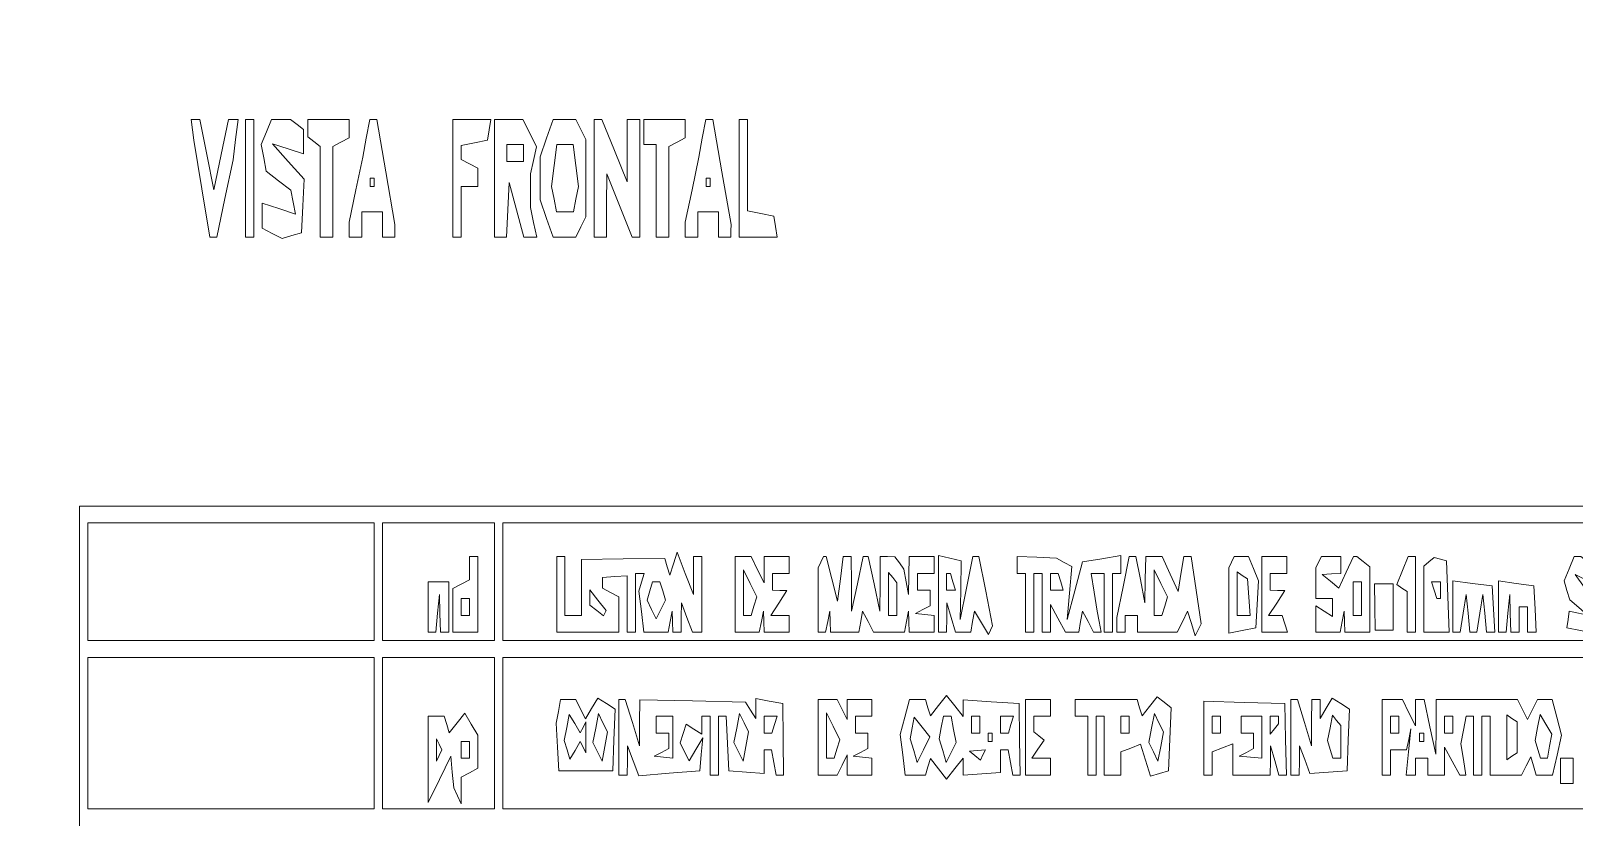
# Paper-space layout 'AN-22-DGE-077' of a CAD drawing. Header units: metres. Extents: x 12 to 191, y -57 to 204.
# Drawn here: x 119.13 to 151.83, y -8.92 to 7.75 of the extents above; entities that cross this region are included whole.
import ezdxf

# ---------------------------------------------------------------- set-up
doc = ezdxf.new("R2010")
doc.units = ezdxf.units.M
doc.layers.add('DGE_CONTORNOS', color=7, linetype='Continuous', lineweight=0)
doc.layers.add('DGE_DATOS', color=7, linetype='Continuous', lineweight=0)

# ---------------------------------------------------------------- blocks, each defined once
blk = doc.blocks.new('LP_REF_DGE_MT_077')
at = {"layer": 'DGE_CONTORNOS'}
for points in [[(191.267, 90.597), (191.267, -2.324), (189.861, -2.324), (188.455, -2.324), (188.452, -2.013), (188.449, -1.701), (188.333, -2.013), (188.216, -2.324), (154.189, -2.324), (120.162, -2.324), (120.162, -29.675), (120.162, -57.026), (74.239, -57.026), (28.315, -57.026), (28.315, 63.246), (28.315, 183.518), (109.791, 183.518), (191.267, 183.518)], [(122.553, 5.649), (122.582, 5.427), (122.751, 4.402), (122.919, 3.377), (122.994, 3.377), (123.069, 3.377), (123.242, 4.196), (123.415, 5.014), (123.468, 5.443), (123.521, 5.872), (123.42, 5.872), (123.319, 5.872), (123.163, 5.126), (123.007, 4.381), (122.86, 5.126), (122.713, 5.872), (122.618, 5.872), (122.523, 5.872)], [(123.678, 4.625), (123.678, 3.377), (123.766, 3.377), (123.854, 3.377), (123.854, 4.625), (123.854, 5.872), (123.766, 5.872), (123.678, 5.872)], [(124.119, 5.607), (124.01, 5.342), (124.064, 5.057), (124.118, 4.772), (124.379, 4.572), (124.64, 4.372), (124.688, 4.119), (124.736, 3.865), (124.383, 3.98), (124.03, 4.094), (124.03, 3.828), (124.03, 3.562), (124.241, 3.455), (124.451, 3.348), (124.658, 3.407), (124.865, 3.467), (124.892, 4.036), (124.919, 4.605), (124.584, 4.979), (124.249, 5.352), (124.579, 5.248), (124.909, 5.143), (124.909, 5.399), (124.909, 5.656), (124.77, 5.764), (124.631, 5.872), (124.429, 5.872), (124.227, 5.872)], [(124.997, 5.688), (124.997, 5.504), (125.128, 5.402), (125.26, 5.299), (125.26, 4.338), (125.26, 3.377), (125.392, 3.377), (125.524, 3.377), (125.524, 4.337), (125.524, 5.296), (125.7, 5.389), (125.876, 5.482), (125.876, 5.677), (125.876, 5.872), (125.436, 5.872), (124.997, 5.872)], [(126.235, 5.471), (126.16, 5.07), (126.018, 4.38), (125.876, 3.69), (125.876, 3.534), (125.876, 3.377), (126.007, 3.377), (126.139, 3.377), (126.139, 3.645), (126.139, 3.912), (126.359, 3.912), (126.579, 3.912), (126.579, 3.645), (126.579, 3.377), (126.71, 3.377), (126.842, 3.377), (126.843, 3.511), (126.844, 3.645), (126.651, 4.758), (126.458, 5.872), (126.384, 5.872), (126.311, 5.872)], [(128.073, 4.625), (128.073, 3.377), (128.161, 3.377), (128.249, 3.377), (128.249, 3.912), (128.249, 4.447), (128.424, 4.447), (128.6, 4.447), (128.6, 4.641), (128.6, 4.836), (128.424, 4.929), (128.249, 5.023), (128.249, 5.169), (128.249, 5.315), (128.527, 5.371), (128.806, 5.427), (128.842, 5.649), (128.878, 5.872), (128.476, 5.872), (128.073, 5.872)], [(128.952, 4.625), (128.952, 3.377), (129.078, 3.377), (129.204, 3.377), (129.232, 3.957), (129.26, 4.536), (129.416, 3.957), (129.571, 3.377), (129.71, 3.377), (129.849, 3.377), (129.782, 3.689), (129.714, 4.001), (129.714, 4.357), (129.714, 4.714), (129.777, 5.003), (129.841, 5.291), (129.698, 5.582), (129.554, 5.872), (129.253, 5.872), (128.952, 5.872)], [(130.055, 5.476), (129.919, 5.08), (129.919, 4.625), (129.919, 4.169), (130.055, 3.773), (130.192, 3.377), (130.433, 3.377), (130.674, 3.377), (130.78, 3.591), (130.885, 3.805), (130.885, 4.625), (130.885, 5.444), (130.78, 5.658), (130.674, 5.872), (130.433, 5.872), (130.192, 5.872)], [(131.061, 4.625), (131.061, 3.377), (131.193, 3.377), (131.325, 3.377), (131.328, 4.046), (131.331, 4.714), (131.6, 4.046), (131.869, 3.377), (131.949, 3.377), (132.028, 3.377), (132.028, 4.625), (132.028, 5.872), (131.896, 5.872), (131.764, 5.872), (131.764, 5.208), (131.764, 4.544), (131.494, 5.208), (131.224, 5.872), (131.143, 5.872), (131.061, 5.872)], [(132.116, 5.605), (132.116, 5.337), (132.248, 5.337), (132.38, 5.337), (132.38, 4.357), (132.38, 3.377), (132.511, 3.377), (132.643, 3.377), (132.643, 4.337), (132.643, 5.296), (132.819, 5.389), (132.995, 5.482), (132.995, 5.677), (132.995, 5.872), (132.555, 5.872), (132.116, 5.872)], [(133.355, 5.471), (133.279, 5.07), (133.137, 4.38), (132.995, 3.69), (132.995, 3.534), (132.995, 3.377), (133.127, 3.377), (133.258, 3.377), (133.258, 3.645), (133.258, 3.912), (133.478, 3.912), (133.698, 3.912), (133.698, 3.645), (133.698, 3.377), (133.83, 3.377), (133.962, 3.377), (133.962, 3.511), (133.963, 3.645), (133.77, 4.758), (133.578, 5.872), (133.504, 5.872), (133.43, 5.872)], [(134.137, 4.625), (134.137, 3.377), (134.54, 3.377), (134.943, 3.377), (134.907, 3.6), (134.871, 3.823), (134.592, 3.879), (134.313, 3.935), (134.313, 4.903), (134.313, 5.872), (134.225, 5.872), (134.137, 5.872)], [(129.567, 5.159), (129.567, 4.981), (129.391, 4.981), (129.215, 4.981), (129.215, 5.159), (129.215, 5.337), (129.391, 5.337), (129.567, 5.337)], [(130.673, 4.892), (130.729, 4.447), (130.678, 4.18), (130.627, 3.912), (130.446, 3.912), (130.265, 3.912), (130.214, 4.18), (130.163, 4.447), (130.218, 4.892), (130.273, 5.337), (130.446, 5.337), (130.618, 5.337)], [(126.403, 4.536), (126.403, 4.447), (126.359, 4.447), (126.315, 4.447), (126.315, 4.536), (126.315, 4.625), (126.359, 4.625), (126.403, 4.625)], [(133.522, 4.536), (133.522, 4.447), (133.478, 4.447), (133.434, 4.447), (133.434, 4.536), (133.434, 4.625), (133.478, 4.625), (133.522, 4.625)], [(126.403, -3.928), (126.403, -5.175), (123.371, -5.175), (120.338, -5.175), (120.338, -3.928), (120.338, -2.681), (123.371, -2.681), (126.403, -2.681)], [(128.952, -3.928), (128.952, -5.175), (127.765, -5.175), (126.579, -5.175), (126.579, -3.928), (126.579, -2.681), (127.765, -2.681), (128.952, -2.681)], [(188.279, -3.928), (188.279, -5.175), (172.116, -5.175), (155.954, -5.175), (155.903, -4.908), (155.852, -4.641), (155.762, -4.641), (155.671, -4.641), (155.671, -4.908), (155.671, -5.175), (142.399, -5.175), (129.128, -5.175), (129.128, -3.928), (129.128, -2.681), (158.703, -2.681), (188.279, -2.681)], [(128.424, -3.64), (128.424, -3.886), (128.249, -3.98), (128.073, -4.073), (128.073, -4.535), (128.073, -4.997), (128.336, -4.997), (128.6, -4.997), (128.6, -4.195), (128.6, -3.393), (128.512, -3.393), (128.424, -3.393)], [(130.27, -4.195), (130.27, -4.997), (130.929, -4.997), (131.589, -4.997), (131.589, -4.624), (131.589, -4.251), (131.413, -4.158), (131.237, -4.065), (131.237, -3.952), (131.237, -3.839), (131.501, -3.82), (131.764, -3.801), (131.764, -4.399), (131.764, -4.997), (131.852, -4.997), (131.94, -4.997), (131.94, -4.373), (131.94, -3.75), (132.033, -3.75), (132.126, -3.75), (132.069, -3.938), (132.011, -4.126), (132.065, -4.562), (132.119, -4.997), (132.374, -4.997), (132.629, -4.997), (132.673, -4.774), (132.717, -4.552), (132.724, -4.774), (132.731, -4.997), (132.819, -4.997), (132.907, -4.997), (132.91, -4.685), (132.912, -4.373), (133.029, -4.685), (133.146, -4.997), (133.246, -4.997), (133.346, -4.997), (133.346, -4.195), (133.346, -3.393), (133.258, -3.393), (133.171, -3.393), (133.169, -3.794), (133.167, -4.195), (132.993, -3.75), (132.82, -3.304), (132.743, -3.546), (132.665, -3.788), (132.611, -3.611), (132.558, -3.435), (131.678, -3.446), (130.797, -3.457), (130.797, -4.049), (130.797, -4.641), (130.622, -4.641), (130.446, -4.641), (130.446, -4.017), (130.446, -3.393), (130.358, -3.393), (130.27, -3.393)], [(134.049, -4.195), (134.049, -4.997), (134.306, -4.997), (134.562, -4.997), (134.607, -4.774), (134.651, -4.552), (134.658, -4.774), (134.665, -4.997), (134.928, -4.997), (135.192, -4.997), (135.192, -4.819), (135.192, -4.641), (135, -4.641), (134.807, -4.641), (134.978, -4.379), (135.148, -4.117), (134.994, -4.112), (134.841, -4.106), (134.841, -3.928), (134.841, -3.75), (135.016, -3.75), (135.192, -3.75), (135.192, -3.572), (135.192, -3.393), (134.928, -3.393), (134.665, -3.393), (134.665, -3.673), (134.665, -3.953), (134.527, -3.673), (134.389, -3.393), (134.219, -3.393), (134.049, -3.393)], [(135.866, -3.512), (135.807, -3.631), (135.807, -4.314), (135.807, -4.997), (135.888, -4.997), (135.968, -4.997), (136.013, -4.774), (136.057, -4.552), (136.064, -4.774), (136.071, -4.997), (136.371, -4.997), (136.672, -4.997), (136.712, -4.774), (136.752, -4.552), (136.869, -4.774), (136.985, -4.997), (137.312, -4.997), (137.638, -4.997), (137.683, -4.774), (137.727, -4.552), (137.734, -4.774), (137.741, -4.997), (138.005, -4.997), (138.268, -4.997), (138.268, -4.819), (138.268, -4.641), (138.071, -4.62), (137.873, -4.599), (138.027, -4.518), (138.18, -4.436), (138.18, -4.271), (138.18, -4.106), (138.049, -4.106), (137.917, -4.106), (137.917, -3.928), (137.917, -3.75), (138.093, -3.75), (138.268, -3.75), (138.268, -3.572), (138.268, -3.393), (138.005, -3.393), (137.741, -3.393), (137.734, -3.794), (137.727, -4.195), (137.677, -3.928), (137.627, -3.661), (137.53, -3.53), (137.433, -3.399), (137.28, -3.396), (137.126, -3.393), (137.122, -3.973), (137.119, -4.552), (136.995, -3.973), (136.871, -3.393), (136.818, -3.393), (136.766, -3.393), (136.642, -3.973), (136.517, -4.552), (136.514, -3.973), (136.51, -3.393), (136.424, -3.393), (136.338, -3.393), (136.28, -3.865), (136.221, -4.337), (136.099, -3.865), (135.978, -3.393), (135.951, -3.393), (135.925, -3.393)], [(138.356, -4.183), (138.356, -4.997), (138.444, -4.997), (138.532, -4.997), (138.535, -4.685), (138.537, -4.373), (138.627, -4.685), (138.717, -4.997), (138.881, -4.997), (139.045, -4.997), (139.082, -4.774), (139.119, -4.552), (139.267, -4.8), (139.415, -5.048), (139.461, -4.956), (139.506, -4.863), (139.361, -4.128), (139.216, -3.393), (139.15, -3.393), (139.083, -3.393), (138.952, -4.062), (138.82, -4.73), (138.83, -4.106), (138.84, -3.483), (138.598, -3.426), (138.356, -3.37)], [(140.026, -3.57), (140.026, -3.75), (140.114, -3.75), (140.202, -3.75), (140.202, -4.373), (140.202, -4.997), (140.29, -4.997), (140.378, -4.997), (140.378, -4.373), (140.378, -3.75), (140.466, -3.75), (140.554, -3.75), (140.554, -4.373), (140.554, -4.997), (140.641, -4.997), (140.729, -4.997), (140.729, -4.702), (140.729, -4.407), (140.89, -4.702), (141.051, -4.997), (141.19, -4.997), (141.33, -4.997), (141.37, -4.774), (141.41, -4.552), (141.527, -4.774), (141.643, -4.997), (141.723, -4.997), (141.803, -4.997), (141.762, -4.774), (141.72, -4.552), (141.658, -4.151), (141.596, -3.75), (141.734, -3.75), (141.872, -3.75), (141.872, -4.373), (141.872, -4.997), (141.96, -4.997), (142.048, -4.997), (142.048, -4.373), (142.048, -3.75), (142.136, -3.75), (142.223, -3.75), (142.223, -3.56), (142.223, -3.37), (141.816, -3.439), (141.409, -3.509), (141.248, -4.119), (141.086, -4.73), (141.137, -4.169), (141.187, -3.607), (141.024, -3.517), (140.861, -3.427), (140.444, -3.409), (140.026, -3.391)], [(142.269, -4.039), (142.136, -4.684), (142.136, -4.841), (142.136, -4.997), (142.223, -4.997), (142.311, -4.997), (142.311, -4.819), (142.311, -4.641), (142.443, -4.641), (142.575, -4.641), (142.575, -4.819), (142.575, -4.997), (142.997, -4.997), (143.419, -4.997), (143.528, -4.776), (143.637, -4.555), (143.717, -4.815), (143.796, -5.076), (143.859, -4.949), (143.922, -4.821), (143.816, -4.107), (143.711, -3.393), (143.632, -3.393), (143.554, -3.393), (143.496, -3.765), (143.437, -4.137), (143.266, -3.765), (143.096, -3.393), (142.923, -3.393), (142.751, -3.393), (142.741, -3.883), (142.732, -4.373), (142.637, -3.883), (142.541, -3.393), (142.471, -3.393), (142.402, -3.393)], [(144.567, -3.512), (144.509, -3.631), (144.509, -4.325), (144.509, -5.02), (144.794, -4.964), (145.08, -4.908), (145.108, -4.407), (145.137, -3.906), (145.032, -3.65), (144.927, -3.393), (144.776, -3.393), (144.626, -3.393)], [(145.212, -4.195), (145.212, -4.997), (145.481, -4.997), (145.75, -4.997), (145.695, -4.819), (145.641, -4.641), (145.497, -4.641), (145.354, -4.641), (145.525, -4.379), (145.695, -4.117), (145.541, -4.112), (145.388, -4.106), (145.388, -3.928), (145.388, -3.75), (145.563, -3.75), (145.739, -3.75), (145.739, -3.572), (145.739, -3.393), (145.476, -3.393), (145.212, -3.393)], [(146.413, -3.512), (146.354, -3.631), (146.354, -3.958), (146.354, -4.284), (146.53, -4.284), (146.706, -4.284), (146.706, -4.475), (146.706, -4.665), (146.53, -4.552), (146.354, -4.439), (146.354, -4.718), (146.354, -4.997), (146.611, -4.997), (146.867, -4.997), (146.911, -4.774), (146.956, -4.552), (146.963, -4.774), (146.97, -4.997), (147.233, -4.997), (147.497, -4.997), (147.497, -4.303), (147.497, -3.61), (147.358, -3.502), (147.219, -3.393), (147.186, -3.393), (147.152, -3.393), (146.995, -3.727), (146.838, -4.061), (146.662, -3.918), (146.486, -3.775), (146.684, -3.762), (146.882, -3.75), (146.882, -3.572), (146.882, -3.393), (146.677, -3.393), (146.472, -3.393)], [(148.189, -3.69), (148.068, -3.986), (148.178, -4.061), (148.288, -4.136), (148.288, -4.566), (148.288, -4.997), (148.376, -4.997), (148.464, -4.997), (148.464, -4.195), (148.464, -3.393), (148.387, -3.393), (148.31, -3.393)], [(148.749, -3.509), (148.64, -3.601), (148.64, -4.299), (148.64, -4.997), (148.908, -4.997), (149.177, -4.997), (149.15, -4.241), (149.123, -3.486), (148.991, -3.452), (148.859, -3.417)], [(151.719, -3.653), (151.613, -3.912), (151.673, -4.111), (151.734, -4.309), (151.923, -4.473), (152.111, -4.637), (151.918, -4.595), (151.724, -4.552), (151.698, -4.73), (151.672, -4.908), (151.958, -4.964), (152.243, -5.02), (152.243, -4.674), (152.243, -4.328), (152.045, -4.051), (151.848, -3.775), (152.045, -3.872), (152.243, -3.97), (152.243, -3.79), (152.243, -3.61), (152.104, -3.502), (151.965, -3.393), (151.895, -3.393), (151.825, -3.393)], [(134.45, -4.445), (134.391, -4.641), (134.308, -4.641), (134.225, -4.641), (134.225, -4.157), (134.225, -3.673), (134.368, -3.962), (134.51, -4.25)], [(137.477, -4.295), (137.477, -4.641), (137.389, -4.641), (137.302, -4.641), (137.302, -4.185), (137.302, -3.729), (137.389, -3.839), (137.477, -3.949)], [(138.664, -3.928), (138.718, -4.106), (138.625, -4.106), (138.532, -4.106), (138.532, -3.928), (138.532, -3.75), (138.571, -3.75), (138.61, -3.75)], [(140.949, -3.928), (141.003, -4.106), (140.866, -4.106), (140.729, -4.106), (140.729, -3.928), (140.729, -3.75), (140.812, -3.75), (140.895, -3.75)], [(143.152, -4.445), (143.092, -4.641), (143.009, -4.641), (142.927, -4.641), (142.927, -4.157), (142.927, -3.673), (143.069, -3.962), (143.211, -4.25)], [(144.932, -4.254), (144.96, -4.641), (144.822, -4.641), (144.684, -4.641), (144.684, -4.18), (144.684, -3.72), (144.794, -3.793), (144.904, -3.867)], [(149.255, -4.453), (149.255, -4.997), (149.333, -4.997), (149.41, -4.997), (149.476, -4.596), (149.541, -4.195), (149.58, -4.596), (149.619, -4.997), (149.69, -4.997), (149.762, -4.997), (149.827, -4.596), (149.892, -4.195), (149.931, -4.596), (149.97, -4.997), (150.058, -4.997), (150.145, -4.997), (150.118, -4.507), (150.09, -4.017), (149.672, -3.963), (149.255, -3.908)], [(150.222, -4.452), (150.222, -4.997), (150.303, -4.997), (150.385, -4.997), (150.423, -4.596), (150.461, -4.195), (150.473, -4.596), (150.485, -4.997), (150.573, -4.997), (150.661, -4.997), (150.661, -4.73), (150.661, -4.463), (150.749, -4.463), (150.837, -4.463), (150.837, -4.73), (150.837, -4.997), (150.931, -4.997), (151.024, -4.997), (150.997, -4.507), (150.969, -4.017), (150.595, -3.962), (150.222, -3.907)], [(127.545, -4.463), (127.545, -4.997), (127.627, -4.997), (127.709, -4.997), (127.747, -4.596), (127.785, -4.195), (127.797, -4.596), (127.809, -4.997), (127.897, -4.997), (127.985, -4.997), (127.985, -4.463), (127.985, -3.928), (127.765, -3.928), (127.545, -3.928)], [(131.289, -4.594), (131.262, -4.649), (131.118, -4.537), (130.973, -4.424), (130.973, -4.264), (130.973, -4.103), (131.145, -4.321), (131.317, -4.538)], [(132.516, -4.122), (132.575, -4.315), (132.477, -4.514), (132.38, -4.712), (132.282, -4.514), (132.184, -4.315), (132.243, -4.122), (132.302, -3.928), (132.38, -3.928), (132.457, -3.928)], [(147.321, -4.284), (147.321, -4.641), (147.233, -4.641), (147.145, -4.641), (147.145, -4.284), (147.145, -3.928), (147.233, -3.928), (147.321, -3.928)], [(147.604, -4.463), (147.611, -4.953), (147.803, -4.953), (147.995, -4.953), (147.995, -4.463), (147.995, -3.973), (147.796, -3.973), (147.597, -3.973)], [(148.991, -4.106), (148.991, -4.284), (148.952, -4.284), (148.914, -4.284), (148.859, -4.106), (148.805, -3.928), (148.898, -3.928), (148.991, -3.928)], [(128.424, -4.463), (128.424, -4.641), (128.336, -4.641), (128.249, -4.641), (128.249, -4.463), (128.249, -4.284), (128.336, -4.284), (128.424, -4.284)], [(126.403, -7.135), (126.403, -8.739), (123.371, -8.739), (120.338, -8.739), (120.338, -7.135), (120.338, -5.532), (123.371, -5.532), (126.403, -5.532)], [(128.952, -7.135), (128.952, -8.739), (127.765, -8.739), (126.579, -8.739), (126.579, -7.135), (126.579, -5.532), (127.765, -5.532), (128.952, -5.532)], [(188.279, -7.135), (188.279, -8.739), (158.703, -8.739), (129.128, -8.739), (129.128, -7.135), (129.128, -5.532), (158.703, -5.532), (188.279, -5.532)], [(130.305, -6.675), (130.257, -6.927), (130.286, -7.432), (130.314, -7.937), (130.885, -7.937), (131.457, -7.937), (131.484, -7.284), (131.51, -6.631), (131.325, -6.512), (131.141, -6.393), (131.009, -6.614), (130.878, -6.835), (130.776, -6.629), (130.674, -6.423), (130.513, -6.423), (130.352, -6.423)], [(131.589, -7.224), (131.589, -8.026), (131.676, -8.026), (131.764, -8.026), (131.767, -7.714), (131.77, -7.403), (131.889, -7.721), (132.008, -8.039), (132.654, -7.988), (133.3, -7.937), (133.333, -7.586), (133.367, -7.236), (133.221, -7.481), (133.075, -7.726), (132.981, -7.535), (132.887, -7.344), (132.948, -7.144), (133.01, -6.943), (133.178, -7.051), (133.346, -7.159), (133.346, -6.969), (133.346, -6.779), (133.434, -6.779), (133.522, -6.779), (133.522, -7.403), (133.522, -8.026), (133.61, -8.026), (133.698, -8.026), (133.698, -7.403), (133.698, -6.779), (133.78, -6.779), (133.863, -6.779), (133.89, -7.358), (133.918, -7.937), (134.291, -7.963), (134.665, -7.989), (134.665, -7.74), (134.665, -7.492), (134.743, -7.492), (134.822, -7.492), (134.872, -7.759), (134.923, -8.026), (135, -8.026), (135.076, -8.026), (135.068, -7.269), (135.06, -6.512), (134.775, -6.456), (134.489, -6.4), (134.489, -6.611), (134.489, -6.823), (134.379, -6.65), (134.269, -6.477), (133.149, -6.454), (132.028, -6.43), (132.026, -6.916), (132.023, -7.403), (131.873, -6.913), (131.724, -6.423), (131.656, -6.423), (131.589, -6.423)], [(135.807, -7.224), (135.807, -8.026), (136.009, -8.026), (136.212, -8.026), (136.317, -7.812), (136.423, -7.599), (136.423, -7.812), (136.423, -8.026), (136.686, -8.026), (136.95, -8.026), (136.95, -7.848), (136.95, -7.67), (136.752, -7.649), (136.554, -7.628), (136.708, -7.547), (136.862, -7.465), (136.862, -7.3), (136.862, -7.135), (136.73, -7.135), (136.598, -7.135), (136.598, -6.957), (136.598, -6.779), (136.774, -6.779), (136.95, -6.779), (136.95, -6.601), (136.95, -6.423), (136.686, -6.423), (136.423, -6.423), (136.423, -6.636), (136.423, -6.85), (136.317, -6.636), (136.212, -6.423), (136.009, -6.423), (135.807, -6.423)], [(137.649, -6.795), (137.55, -7.168), (137.603, -7.597), (137.656, -8.026), (137.869, -8.026), (138.082, -8.026), (138.135, -7.852), (138.189, -7.677), (138.36, -7.894), (138.532, -8.112), (138.708, -7.889), (138.884, -7.667), (138.884, -7.848), (138.884, -8.029), (139.279, -7.999), (139.675, -7.968), (139.675, -7.73), (139.675, -7.492), (139.753, -7.492), (139.832, -7.492), (139.882, -7.759), (139.933, -8.026), (140.01, -8.026), (140.086, -8.026), (140.078, -7.269), (140.07, -6.512), (139.477, -6.47), (138.884, -6.429), (138.884, -6.606), (138.884, -6.782), (138.708, -6.559), (138.532, -6.337), (138.36, -6.554), (138.189, -6.772), (138.135, -6.597), (138.082, -6.423), (137.915, -6.423), (137.747, -6.423)], [(140.202, -7.224), (140.202, -8.026), (140.466, -8.026), (140.729, -8.026), (140.729, -7.848), (140.729, -7.67), (140.532, -7.667), (140.334, -7.664), (140.466, -7.475), (140.597, -7.286), (140.488, -7.196), (140.378, -7.106), (140.378, -6.942), (140.378, -6.779), (140.554, -6.779), (140.729, -6.779), (140.729, -6.601), (140.729, -6.423), (140.466, -6.423), (140.202, -6.423)], [(141.257, -6.601), (141.257, -6.779), (141.389, -6.779), (141.52, -6.779), (141.52, -7.403), (141.52, -8.026), (141.608, -8.026), (141.696, -8.026), (141.696, -7.403), (141.696, -6.779), (141.784, -6.779), (141.872, -6.779), (141.872, -7.403), (141.872, -8.026), (142.048, -8.026), (142.223, -8.026), (142.223, -7.78), (142.223, -7.533), (142.431, -7.453), (142.639, -7.372), (142.743, -7.71), (142.847, -8.049), (143.041, -7.993), (143.234, -7.937), (143.262, -7.267), (143.289, -6.598), (143.14, -6.482), (142.991, -6.366), (142.831, -6.569), (142.671, -6.772), (142.618, -6.597), (142.565, -6.423), (141.911, -6.423), (141.257, -6.423)], [(143.981, -7.241), (143.981, -8.026), (144.069, -8.026), (144.157, -8.026), (144.157, -7.78), (144.157, -7.533), (144.377, -7.448), (144.597, -7.363), (144.597, -7.694), (144.597, -8.026), (144.992, -8.026), (145.388, -8.026), (145.39, -7.714), (145.393, -7.403), (145.483, -7.714), (145.572, -8.026), (145.65, -8.026), (145.729, -8.026), (145.712, -7.269), (145.695, -6.512), (144.838, -6.484), (143.981, -6.457)], [(145.827, -7.224), (145.827, -8.026), (145.915, -8.026), (146.003, -8.026), (146.006, -7.714), (146.008, -7.403), (146.119, -7.696), (146.229, -7.989), (146.621, -7.963), (147.014, -7.937), (147.04, -7.284), (147.067, -6.631), (146.882, -6.512), (146.698, -6.393), (146.57, -6.608), (146.442, -6.823), (146.442, -6.623), (146.442, -6.423), (146.354, -6.423), (146.267, -6.423), (146.264, -6.913), (146.262, -7.403), (146.112, -6.913), (145.962, -6.423), (145.895, -6.423), (145.827, -6.423)], [(147.761, -7.224), (147.761, -8.026), (147.849, -8.026), (147.936, -8.026), (147.936, -7.759), (147.936, -7.492), (148.105, -7.492), (148.273, -7.492), (148.321, -7.269), (148.369, -7.046), (148.319, -7.536), (148.269, -8.026), (148.366, -8.026), (148.464, -8.026), (148.464, -7.848), (148.464, -7.67), (148.596, -7.67), (148.728, -7.67), (148.728, -7.848), (148.728, -8.026), (148.903, -8.026), (149.079, -8.026), (149.079, -7.731), (149.079, -7.436), (149.24, -7.731), (149.401, -8.026), (149.465, -8.026), (149.53, -8.026), (149.479, -7.695), (149.427, -7.364), (149.482, -7.071), (149.537, -6.779), (149.616, -6.779), (149.694, -6.779), (149.694, -7.403), (149.694, -8.026), (149.782, -8.026), (149.87, -8.026), (149.87, -7.403), (149.87, -6.779), (149.958, -6.779), (150.046, -6.779), (150.046, -7.403), (150.046, -8.026), (150.38, -8.026), (150.714, -8.026), (150.809, -7.832), (150.905, -7.639), (150.964, -7.832), (151.023, -8.026), (151.196, -8.026), (151.368, -8.026), (151.463, -7.603), (151.558, -7.18), (151.458, -6.801), (151.358, -6.423), (151.203, -6.423), (151.048, -6.423), (150.942, -6.636), (150.837, -6.85), (150.731, -6.636), (150.626, -6.423), (149.765, -6.423), (148.903, -6.423), (148.9, -7.002), (148.896, -7.581), (148.772, -7.002), (148.648, -6.423), (148.556, -6.423), (148.464, -6.423), (148.464, -6.703), (148.464, -6.983), (148.326, -6.703), (148.188, -6.423), (147.974, -6.423), (147.761, -6.423)], [(127.545, -7.694), (127.545, -8.609), (127.787, -8.119), (128.029, -7.628), (128.059, -7.961), (128.09, -8.293), (128.169, -8.463), (128.249, -8.632), (128.249, -8.35), (128.249, -8.068), (128.424, -7.975), (128.6, -7.881), (128.6, -7.53), (128.6, -7.179), (128.461, -6.945), (128.322, -6.711), (128.158, -6.92), (127.993, -7.128), (127.94, -6.953), (127.887, -6.779), (127.716, -6.779), (127.545, -6.779)], [(130.828, -7.015), (130.885, -6.898), (130.885, -7.224), (130.885, -7.551), (130.828, -7.434), (130.77, -7.317), (130.66, -7.502), (130.549, -7.687), (130.49, -7.492), (130.43, -7.296), (130.483, -7.018), (130.536, -6.739), (130.653, -6.935), (130.77, -7.132)], [(131.29, -7.42), (131.231, -7.729), (131.134, -7.533), (131.038, -7.337), (131.096, -7.028), (131.155, -6.719), (131.251, -6.915), (131.348, -7.111)], [(132.731, -7.224), (132.731, -7.67), (132.533, -7.649), (132.336, -7.628), (132.489, -7.547), (132.643, -7.465), (132.643, -7.3), (132.643, -7.135), (132.511, -7.135), (132.38, -7.135), (132.38, -6.957), (132.38, -6.779), (132.555, -6.779), (132.731, -6.779)], [(134.278, -7.42), (134.22, -7.729), (134.123, -7.533), (134.026, -7.337), (134.085, -7.028), (134.143, -6.719), (134.24, -6.915), (134.337, -7.111)], [(134.884, -6.957), (134.83, -7.135), (134.747, -7.135), (134.665, -7.135), (134.665, -6.957), (134.665, -6.779), (134.802, -6.779), (134.939, -6.779)], [(136.208, -7.474), (136.149, -7.67), (136.066, -7.67), (135.983, -7.67), (135.983, -7.186), (135.983, -6.703), (136.125, -6.991), (136.268, -7.279)], [(138.044, -7.488), (137.91, -7.759), (137.834, -7.508), (137.757, -7.257), (137.801, -7.026), (137.844, -6.796), (138.011, -7.007), (138.178, -7.217)], [(138.678, -7.058), (138.731, -7.337), (138.628, -7.547), (138.525, -7.756), (138.449, -7.506), (138.372, -7.257), (138.418, -7.018), (138.463, -6.779), (138.544, -6.779), (138.625, -6.779)], [(139.235, -6.957), (139.235, -7.135), (139.147, -7.135), (139.059, -7.135), (139.059, -6.957), (139.059, -6.779), (139.147, -6.779), (139.235, -6.779)], [(139.894, -6.957), (139.84, -7.135), (139.757, -7.135), (139.675, -7.135), (139.675, -6.957), (139.675, -6.779), (139.812, -6.779), (139.949, -6.779)], [(142.399, -6.957), (142.399, -7.135), (142.311, -7.135), (142.223, -7.135), (142.223, -6.957), (142.223, -6.779), (142.311, -6.779), (142.399, -6.779)], [(143.067, -7.42), (143.009, -7.729), (142.912, -7.533), (142.815, -7.337), (142.874, -7.028), (142.932, -6.719), (143.029, -6.915), (143.126, -7.111)], [(144.333, -6.957), (144.333, -7.135), (144.245, -7.135), (144.157, -7.135), (144.157, -6.957), (144.157, -6.779), (144.245, -6.779), (144.333, -6.779)], [(145.212, -7.224), (145.212, -7.67), (144.97, -7.649), (144.728, -7.628), (144.882, -7.547), (145.036, -7.465), (145.036, -7.3), (145.036, -7.135), (144.904, -7.135), (144.772, -7.135), (144.772, -6.957), (144.772, -6.779), (144.992, -6.779), (145.212, -6.779)], [(145.563, -6.857), (145.563, -6.936), (145.476, -7.046), (145.388, -7.156), (145.388, -6.968), (145.388, -6.779), (145.476, -6.779), (145.563, -6.779)], [(146.882, -7.324), (146.882, -7.67), (146.799, -7.67), (146.716, -7.67), (146.659, -7.483), (146.603, -7.296), (146.654, -7.026), (146.705, -6.756), (146.793, -6.867), (146.882, -6.978)], [(148.112, -6.957), (148.112, -7.135), (148.024, -7.135), (147.936, -7.135), (147.936, -6.957), (147.936, -6.779), (148.024, -6.779), (148.112, -6.779)], [(149.255, -6.957), (149.255, -7.135), (149.167, -7.135), (149.079, -7.135), (149.079, -6.957), (149.079, -6.779), (149.167, -6.779), (149.255, -6.779)], [(150.617, -7.224), (150.617, -7.551), (150.507, -7.625), (150.397, -7.699), (150.397, -7.224), (150.397, -6.749), (150.507, -6.823), (150.617, -6.898)], [(151.306, -7.416), (151.258, -7.67), (151.184, -7.67), (151.111, -7.67), (151.054, -7.483), (150.997, -7.296), (151.05, -7.018), (151.103, -6.739), (151.228, -6.95), (151.354, -7.161)], [(139.499, -7.224), (139.499, -7.313), (139.455, -7.313), (139.411, -7.313), (139.411, -7.224), (139.411, -7.135), (139.455, -7.135), (139.499, -7.135)], [(148.64, -7.224), (148.64, -7.313), (148.596, -7.313), (148.552, -7.313), (148.552, -7.224), (148.552, -7.135), (148.596, -7.135), (148.64, -7.135)], [(127.78, -7.61), (127.721, -7.729), (127.721, -7.492), (127.721, -7.254), (127.78, -7.373), (127.838, -7.492)], [(128.424, -7.492), (128.424, -7.67), (128.336, -7.67), (128.249, -7.67), (128.249, -7.492), (128.249, -7.313), (128.336, -7.313), (128.424, -7.313)], [(139.299, -7.599), (139.246, -7.707), (139.131, -7.613), (139.015, -7.52), (139.184, -7.506), (139.352, -7.492)], [(151.54, -7.937), (151.54, -8.204), (151.672, -8.204), (151.804, -8.204), (151.804, -7.937), (151.804, -7.67), (151.672, -7.67), (151.54, -7.67)]]:
    blk.add_lwpolyline(points, close=True, dxfattribs=at)

psp = doc.layouts.new('AN-22-DGE-077')

# ---------------------------------------------------------------- block references
at = {"layer": 'DGE_DATOS'}
psp.add_blockref('LP_REF_DGE_MT_077', (0, 0), dxfattribs=at)

doc.saveas('drawing.dxf')
